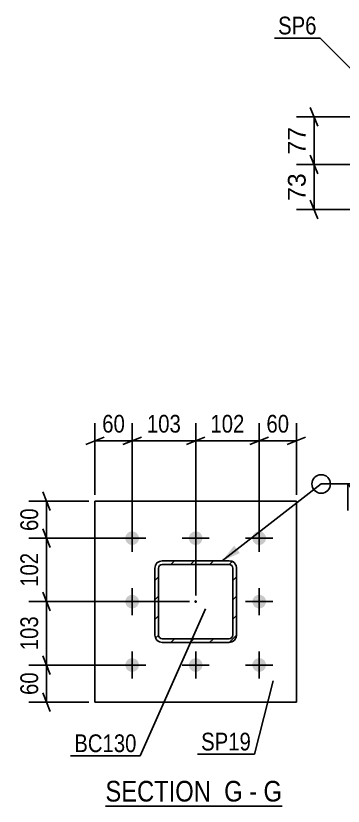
# Model space of a CAD drawing. Header units: millimetres. Extents: x -118 to 476, y -181 to 239.
# Drawn here: x 318.4 to 371.2, y -18.4 to 109.4 of the extents above; entities that cross this region are included whole.
import ezdxf

# ---------------------------------------------------------------- set-up
doc = ezdxf.new("R2010")
doc.units = ezdxf.units.MM
doc.linetypes.add('DXK_LINE_DOT2', pattern=[3.9198, 1.9599, -1.9599])
doc.linetypes.add('DXK_LINE_DOT3', pattern=[5.9187, 2.979, -0.9799, 0.9799, -0.9799])
doc.styles.add('Arial', font='ARIAL.TTF', dxfattribs={"height": 0.2})
doc.styles.add('Arial Narrow', font='ARIALN.TTF', dxfattribs={"height": 0.2})

# ---------------------------------------------------------------- blocks, each defined once
blk = doc.blocks.new('Unknown-284858552-13 - 1248')
at = {"color": 6, "linetype": 'Continuous'}
blk.add_line((332.84, -18.36), (361.34, -18.36), dxfattribs=at)
at = {"color": 0, "linetype": 'Continuous'}
for points in [[(350.95, -17.61), (350.95, -14.11), (332.84, -14.11), (332.84, -17.61)], [(354.98, -17.61), (354.98, -14.11), (352, -14.11), (352, -17.61)], [(357.3, -17.61), (357.3, -14.11), (356.03, -14.11), (356.03, -17.61)], [(361.34, -17.61), (361.34, -14.11), (358.35, -14.11), (358.35, -17.61)]]:
    blk.add_wipeout(points, dxfattribs=at)
at = {"color": 7, "linetype": 'Continuous', "style": 'Arial Narrow'}
for s, p in [('SECTION ', (332.84, -17.61)), ('G', (352, -17.61)), ('G', (358.35, -17.61)), ('-', (356.03, -17.61))]:
    blk.add_text(s, height=3.34, dxfattribs=at).set_placement(p)
blk = doc.blocks.new('Part-284858552-1325 - 1248')
at = {"linetype": 'Continuous'}
h = blk.add_hatch(dxfattribs=at)
h.set_pattern_fill('', scale=0.7, style=0, pattern_type=0)
h.set_pattern_definition([(45, (352.801, 8.1066), (-1.57154, 1.57154), [])])
h.paths.add_polyline_path([(342, 8.1), (352.8, 8.11), (353.26, 8.2), (353.65, 8.46), (353.91, 8.85), (354, 9.31), (354, 20.11), (353.91, 20.57), (353.65, 20.96), (353.26, 21.22), (352.8, 21.31), (342, 21.3), (341.54, 21.21), (341.15, 20.95), (340.89, 20.56), (340.8, 20.1), (340.8, 9.3), (340.89, 8.85), (341.15, 8.46), (341.54, 8.2)])
h.paths.add_polyline_path([(341.45, 9.08), (341.4, 9.3), (341.4, 20.1), (341.44, 20.33), (341.57, 20.53), (341.77, 20.66), (342, 20.7), (352.8, 20.71), (353.03, 20.66), (353.22, 20.53), (353.35, 20.34), (353.4, 20.11), (353.4, 9.31), (353.36, 9.08), (353.23, 8.88), (353.03, 8.75), (352.8, 8.71), (342, 8.7), (341.77, 8.75), (341.58, 8.88)])
blk.add_hatch(color=246, dxfattribs=at).paths.add_polyline_path([(347.4, 14.61, -1), (347.4, 14.81, -1)])
at = {"color": 7, "linetype": 'DXK_LINE_DOT2'}
for p, q in [((340.8, 20.1), (340.89, 20.56)), ((341.54, 21.21), (342, 21.3)), ((342, 21.3), (352.8, 21.3)), ((342, 21.3), (342, 21.3)), ((352.8, 21.3), (352.8, 21.31)), ((352.8, 21.3), (353.26, 21.21)), ((353.91, 20.56), (354, 20.1)), ((340.8, 9.3), (340.8, 20.1)), ((340.8, 20.1), (340.8, 20.1)), ((341.44, 20.33), (341.4, 20.1)), ((341.4, 20.1), (341.4, 20.1)), ((341.4, 9.3), (341.4, 20.1)), ((341.44, 20.33), (341.44, 20.33)), ((353.4, 20.1), (353.35, 20.33)), ((353.4, 20.1), (353.4, 20.11)), ((353.4, 9.3), (353.4, 20.1)), ((354, 20.1), (354, 20.11)), ((354, 9.3), (354, 20.1)), ((340.8, 9.3), (340.8, 9.3)), ((340.89, 8.84), (340.8, 9.3)), ((340.8, 9.3), (340.8, 9.3)), ((341.4, 9.3), (341.4, 9.3)), ((341.4, 9.3), (341.45, 9.07)), ((341.45, 9.07), (341.58, 8.88)), ((353.22, 8.88), (353.35, 9.07)), ((353.35, 9.07), (353.4, 9.3)), ((353.4, 9.3), (353.4, 9.31)), ((354, 9.3), (353.91, 8.84)), ((354, 9.3), (354, 9.31)), ((341.58, 8.88), (341.77, 8.75)), ((341.77, 8.75), (342, 8.7)), ((342, 8.7), (342, 8.7)), ((342, 8.7), (352.8, 8.7)), ((352.8, 8.7), (353.03, 8.75)), ((352.8, 8.7), (352.8, 8.71)), ((353.03, 8.75), (353.22, 8.88)), ((353.91, 8.84), (353.91, 8.85))]:
    blk.add_line(p, q, dxfattribs=at)
at = {"color": 2, "linetype": 'Continuous'}
for p, q in [((340.89, 20.56), (340.8, 20.1)), ((341.57, 20.53), (341.44, 20.33)), ((341.44, 20.33), (341.57, 20.53)), ((342, 21.3), (341.54, 21.21)), ((341.77, 20.66), (341.57, 20.53)), ((341.57, 20.53), (341.77, 20.66)), ((342, 20.7), (341.77, 20.66)), ((341.77, 20.66), (342, 20.7)), ((342, 21.3), (352.8, 21.31)), ((342, 20.7), (352.8, 20.71)), ((342, 20.7), (342, 20.7)), ((342, 20.7), (352.8, 20.7)), ((353.26, 21.22), (352.8, 21.31)), ((352.8, 20.7), (352.8, 20.71)), ((352.8, 20.71), (353.03, 20.66)), ((353.03, 20.66), (352.8, 20.7)), ((353.22, 20.53), (353.03, 20.66)), ((353.03, 20.66), (353.22, 20.53)), ((353.35, 20.33), (353.22, 20.53)), ((353.22, 20.53), (353.35, 20.34)), ((354, 20.11), (353.91, 20.57)), ((340.8, 9.3), (340.8, 20.1)), ((341.4, 20.1), (341.44, 20.33)), ((341.4, 9.3), (341.4, 20.1)), ((353.35, 20.34), (353.4, 20.11)), ((353.4, 9.31), (353.4, 20.11)), ((354, 9.31), (354, 20.11)), ((340.8, 9.3), (340.89, 8.85)), ((341.45, 9.08), (341.4, 9.3)), ((341.58, 8.88), (341.45, 9.08)), ((353.36, 9.08), (353.23, 8.88)), ((353.4, 9.31), (353.36, 9.08)), ((353.91, 8.85), (354, 9.31)), ((341.54, 8.2), (342, 8.1)), ((342, 8.1), (341.54, 8.19)), ((341.77, 8.75), (341.58, 8.88)), ((342, 8.7), (341.77, 8.75)), ((342, 8.7), (352.8, 8.71)), ((342, 8.1), (352.8, 8.11)), ((342, 8.1), (352.8, 8.1)), ((342, 8.1), (342, 8.1)), ((353.03, 8.75), (352.8, 8.71)), ((353.26, 8.2), (352.8, 8.1)), ((352.8, 8.11), (353.26, 8.2)), ((352.8, 8.1), (352.8, 8.11)), ((353.23, 8.88), (353.03, 8.75))]:
    blk.add_line(p, q, dxfattribs=at)
at = {"color": 7, "linetype": 'DXK_LINE_DOT3'}
blk.add_line((347.4, 14.71), (347.4, 14.7), dxfattribs=at)
at = {"color": 246, "linetype": 'DXK_LINE_DOT2'}
blk.add_line((347.4, 14.71), (347.4, 14.69), dxfattribs=at)
at = {"color": 246, "linetype": 'Continuous'}
blk.add_circle((347.4, 14.71), 0.1, dxfattribs=at)
at = {"color": 7, "linetype": 'DXK_LINE_DOT2'}
for centre, start, end in [((342, 20.1), 112.5099, 157.5099), ((352.8, 20.1), 22.5099, 67.5099)]:
    blk.add_arc(centre, 1.2, start, end, dxfattribs=at)
at = {"color": 2, "linetype": 'Continuous'}
for centre, start, end in [((342, 20.1), 112.5099, 157.5099), ((352.8, 20.11), 22.5099, 67.5099), ((342, 9.3), 202.5099, 247.5099), ((342, 9.3), 202.5099, 247.5099), ((352.8, 9.31), 292.5099, 337.5099), ((352.8, 9.3), 292.5099, 337.5099)]:
    blk.add_arc(centre, 1.2, start, end, dxfattribs=at)
blk = doc.blocks.new('Bolt-284858552-1262 - 1248')
at = {"linetype": 'Continuous'}
for points in [[(337.06, 23.85), (336.83, 23.9), (336.62, 23.99), (336.43, 24.12), (336.27, 24.29), (336.15, 24.48), (336.08, 24.7), (336.05, 24.93), (336.07, 25.16), (336.13, 25.38), (336.24, 25.58), (336.4, 25.75), (336.58, 25.89), (336.79, 25.99), (337.01, 26.04), (337.24, 26.05), (337.47, 26), (337.68, 25.91), (337.87, 25.78), (338.02, 25.62), (338.14, 25.42), (338.22, 25.2), (338.25, 24.97), (338.23, 24.74), (338.16, 24.52), (338.05, 24.32), (337.9, 24.15), (337.72, 24.01), (337.51, 23.91), (337.29, 23.86)], [(347.31, 23.86), (347.08, 23.9), (346.87, 23.99), (346.68, 24.12), (346.52, 24.29), (346.4, 24.48), (346.33, 24.7), (346.3, 24.93), (346.32, 25.16), (346.38, 25.38), (346.49, 25.58), (346.65, 25.76), (346.83, 25.89), (347.04, 25.99), (347.26, 26.04), (347.49, 26.05), (347.72, 26.01), (347.93, 25.92), (348.12, 25.79), (348.27, 25.62), (348.39, 25.42), (348.47, 25.2), (348.5, 24.98), (348.48, 24.75), (348.41, 24.53), (348.3, 24.32), (348.15, 24.15), (347.97, 24.01), (347.76, 23.91), (347.54, 23.86)], [(357.56, 23.86), (357.33, 23.9), (357.12, 23.99), (356.93, 24.12), (356.77, 24.29), (356.65, 24.49), (356.58, 24.7), (356.55, 24.93), (356.57, 25.16), (356.63, 25.38), (356.74, 25.58), (356.9, 25.76), (357.08, 25.9), (357.29, 25.99), (357.51, 26.05), (357.74, 26.05), (357.97, 26.01), (358.18, 25.92), (358.37, 25.79), (358.52, 25.62), (358.64, 25.42), (358.72, 25.21), (358.75, 24.98), (358.73, 24.75), (358.66, 24.53), (358.55, 24.33), (358.4, 24.15), (358.22, 24.01), (358.01, 23.92), (357.79, 23.86)], [(337.06, 13.6), (336.83, 13.65), (336.62, 13.74), (336.43, 13.87), (336.27, 14.04), (336.15, 14.23), (336.08, 14.45), (336.05, 14.68), (336.07, 14.91), (336.14, 15.13), (336.25, 15.33), (336.4, 15.5), (336.58, 15.64), (336.79, 15.74), (337.01, 15.79), (337.24, 15.8), (337.47, 15.75), (337.68, 15.66), (337.87, 15.53), (338.03, 15.37), (338.15, 15.17), (338.22, 14.95), (338.25, 14.72), (338.23, 14.49), (338.16, 14.27), (338.05, 14.07), (337.9, 13.9), (337.72, 13.76), (337.51, 13.66), (337.29, 13.61)], [(357.56, 13.61), (357.33, 13.65), (357.12, 13.74), (356.93, 13.87), (356.77, 14.04), (356.65, 14.24), (356.58, 14.45), (356.55, 14.68), (356.57, 14.91), (356.64, 15.13), (356.75, 15.33), (356.9, 15.51), (357.08, 15.65), (357.29, 15.74), (357.51, 15.8), (357.74, 15.8), (357.97, 15.76), (358.18, 15.67), (358.37, 15.54), (358.53, 15.37), (358.65, 15.17), (358.72, 14.96), (358.75, 14.73), (358.73, 14.5), (358.66, 14.28), (358.55, 14.08), (358.4, 13.9), (358.22, 13.76), (358.01, 13.67), (357.79, 13.61)], [(337.06, 3.35), (336.83, 3.4), (336.62, 3.49), (336.43, 3.62), (336.27, 3.79), (336.16, 3.98), (336.08, 4.2), (336.05, 4.43), (336.07, 4.66), (336.14, 4.88), (336.25, 5.08), (336.4, 5.25), (336.58, 5.39), (336.79, 5.49), (337.01, 5.54), (337.24, 5.55), (337.47, 5.5), (337.68, 5.41), (337.87, 5.28), (338.03, 5.12), (338.15, 4.92), (338.22, 4.7), (338.25, 4.47), (338.23, 4.24), (338.17, 4.02), (338.05, 3.82), (337.9, 3.65), (337.72, 3.51), (337.51, 3.41), (337.29, 3.36)], [(347.31, 3.36), (347.08, 3.4), (346.87, 3.49), (346.68, 3.62), (346.52, 3.79), (346.41, 3.98), (346.33, 4.2), (346.3, 4.43), (346.32, 4.66), (346.39, 4.88), (346.5, 5.08), (346.65, 5.26), (346.83, 5.39), (347.04, 5.49), (347.26, 5.54), (347.49, 5.55), (347.72, 5.51), (347.93, 5.42), (348.12, 5.29), (348.28, 5.12), (348.4, 4.92), (348.47, 4.7), (348.5, 4.48), (348.48, 4.25), (348.42, 4.03), (348.3, 3.82), (348.15, 3.65), (347.97, 3.51), (347.76, 3.41), (347.54, 3.36)], [(357.56, 3.36), (357.33, 3.4), (357.12, 3.49), (356.93, 3.62), (356.77, 3.79), (356.66, 3.99), (356.58, 4.2), (356.55, 4.43), (356.57, 4.66), (356.64, 4.88), (356.75, 5.08), (356.9, 5.26), (357.08, 5.4), (357.29, 5.49), (357.51, 5.55), (357.74, 5.55), (357.97, 5.51), (358.18, 5.42), (358.37, 5.29), (358.53, 5.12), (358.65, 4.92), (358.72, 4.71), (358.75, 4.48), (358.73, 4.25), (358.67, 4.03), (358.55, 3.83), (358.4, 3.65), (358.22, 3.51), (358.01, 3.42), (357.79, 3.36)]]:
    blk.add_hatch(color=1, dxfattribs=at).paths.add_polyline_path(points)
at = {"color": 1, "linetype": 'Continuous'}
for p, q in [((337.15, 22.75), (337.15, 27.15)), ((347.4, 22.75), (347.4, 27.15)), ((357.65, 22.75), (357.65, 27.15)), ((334.95, 24.95), (339.35, 24.95)), ((345.2, 24.95), (349.6, 24.95)), ((355.45, 24.95), (359.85, 24.95)), ((337.15, 12.5), (337.15, 16.9)), ((357.65, 12.5), (357.65, 16.9)), ((334.95, 14.7), (339.35, 14.7)), ((355.45, 14.7), (359.85, 14.7)), ((337.15, 2.25), (337.15, 6.65)), ((347.4, 2.25), (347.4, 6.65)), ((357.65, 2.25), (357.65, 6.65)), ((334.95, 4.45), (339.35, 4.45)), ((345.2, 4.45), (349.6, 4.45)), ((355.45, 4.45), (359.85, 4.45))]:
    blk.add_line(p, q, dxfattribs=at)
blk = doc.blocks.new('Part-284858552-1308 - 1248')
at = {"color": 2, "linetype": 'Continuous'}
for p, q in [((331.15, 30.95), (363.65, 30.96)), ((331.15, -1.55), (331.15, 30.95)), ((363.65, -1.54), (363.65, 30.96)), ((331.15, -1.55), (363.65, -1.54)), ((331.15, -1.55), (363.65, -1.55))]:
    blk.add_line(p, q, dxfattribs=at)
at = {"color": 7, "linetype": 'DXK_LINE_DOT2'}
for p, q in [((331.15, 30.95), (331.15, 30.95)), ((331.15, 30.95), (331.15, -1.55)), ((331.15, 30.95), (363.65, 30.95)), ((363.65, 30.95), (363.65, 30.96)), ((363.65, -1.55), (363.65, 30.95)), ((331.15, -1.55), (331.15, -1.55)), ((363.65, -1.54), (363.65, -1.55))]:
    blk.add_line(p, q, dxfattribs=at)
blk = doc.blocks.new('StraightDimension-284858552-6006 - 3652')
at = {"color": 7, "linetype": 'Continuous'}
for p, q in [((365.9, 86.84), (367.1, 83.84)), ((383.86, 85.34), (363.65, 85.34)), ((366.5, 78.06), (366.5, 85.34)), ((367.1, 76.56), (365.9, 79.56)), ((378.86, 78.06), (363.65, 78.06))]:
    blk.add_line(p, q, dxfattribs=at)
at = {"color": 0}
blk.add_wipeout([(365.75, 84.52), (361.55, 84.52), (361.55, 78.87), (365.75, 78.87)], dxfattribs=at)
at = {"color": 3, "style": 'Arial'}
blk.add_text('73', height=2.865, rotation=90.0002, dxfattribs=at).set_placement((365.15, 79.47))
blk = doc.blocks.new('StraightDimension-284858552-6005 - 3652')
at = {"color": 7, "linetype": 'Continuous'}
for p, q in [((365.9, 94.56), (367.1, 91.56)), ((378.86, 93.06), (363.65, 93.06)), ((366.5, 85.34), (366.5, 93.06)), ((367.1, 83.84), (365.9, 86.84)), ((383.86, 85.34), (363.65, 85.34))]:
    blk.add_line(p, q, dxfattribs=at)
at = {"color": 0}
blk.add_wipeout([(365.75, 92.02), (361.55, 92.02), (361.55, 86.37), (365.75, 86.37)], dxfattribs=at)
at = {"color": 3, "style": 'Arial'}
blk.add_text('77', height=2.865, rotation=90.0002, dxfattribs=at).set_placement((365.15, 86.97))
blk = doc.blocks.new('StraightDimension-284858552-1386 - 1248')
at = {"color": 7, "linetype": 'Continuous'}
for p, q in [((357.65, 25.95), (357.65, 43.52)), ((363.65, 31.96), (363.65, 43.52)), ((356.15, 40.07), (359.15, 41.27)), ((365.15, 41.27), (362.15, 40.07)), ((357.65, 40.67), (363.65, 40.67))]:
    blk.add_line(p, q, dxfattribs=at)
at = {"color": 0}
blk.add_wipeout([(363.08, 41.42), (363.08, 45.62), (358.22, 45.62), (358.22, 41.42)], dxfattribs=at)
at = {"color": 3, "style": 'Arial Narrow'}
blk.add_text('60', height=2.863, dxfattribs=at).set_placement((358.82, 42.02))
blk = doc.blocks.new('StraightDimension-284858552-1397 - 1248')
at = {"color": 7, "linetype": 'Continuous'}
for p, q in [((322.72, 32.45), (323.92, 29.45)), ((330.15, 30.95), (320.47, 30.95)), ((323.32, 24.95), (323.32, 30.95)), ((323.92, 23.45), (322.72, 26.45)), ((336.15, 24.95), (320.47, 24.95))]:
    blk.add_line(p, q, dxfattribs=at)
at = {"color": 0}
blk.add_wipeout([(322.57, 30.38), (318.37, 30.38), (318.37, 25.52), (322.57, 25.52)], dxfattribs=at)
at = {"color": 3, "style": 'Arial Narrow'}
blk.add_text('60', height=2.863, rotation=90.0002, dxfattribs=at).set_placement((321.97, 26.12))
blk = doc.blocks.new('StraightDimension-284858552-1418 - 1248')
at = {"color": 7, "linetype": 'Continuous'}
for p, q in [((322.72, 16.23), (323.92, 13.23)), ((346.4, 14.73), (320.47, 14.73)), ((323.32, 4.45), (323.32, 14.73)), ((323.92, 2.95), (322.72, 5.95)), ((336.15, 4.45), (320.47, 4.45))]:
    blk.add_line(p, q, dxfattribs=at)
at = {"color": 0}
blk.add_wipeout([(322.57, 12.93), (318.37, 12.93), (318.37, 6.25), (322.57, 6.25)], dxfattribs=at)
at = {"color": 3, "style": 'Arial Narrow'}
blk.add_text('103', height=2.863, rotation=90.0002, dxfattribs=at).set_placement((321.97, 6.85))
blk = doc.blocks.new('StraightDimension-284858552-1354 - 1248')
at = {"color": 7, "linetype": 'Continuous'}
for p, q in [((331.15, 31.95), (331.15, 43.52)), ((337.15, 25.95), (337.15, 43.52)), ((329.65, 40.07), (332.65, 41.27)), ((338.65, 41.27), (335.65, 40.07)), ((331.15, 40.67), (337.15, 40.67))]:
    blk.add_line(p, q, dxfattribs=at)
at = {"color": 0}
blk.add_wipeout([(336.58, 41.42), (336.58, 45.62), (331.72, 45.62), (331.72, 41.42)], dxfattribs=at)
at = {"color": 3, "style": 'Arial Narrow'}
blk.add_text('60', height=2.863, dxfattribs=at).set_placement((332.32, 42.02))
blk = doc.blocks.new('StraightDimension-284858552-1370 - 1248')
at = {"color": 7, "linetype": 'Continuous'}
for p, q in [((337.15, 25.95), (337.15, 43.52)), ((347.4, 15.7), (347.4, 43.52)), ((335.65, 40.07), (338.65, 41.27)), ((348.9, 41.27), (345.9, 40.07)), ((337.15, 40.67), (347.4, 40.67))]:
    blk.add_line(p, q, dxfattribs=at)
at = {"color": 0}
blk.add_wipeout([(345.62, 41.42), (345.62, 45.62), (338.93, 45.62), (338.93, 41.42)], dxfattribs=at)
at = {"color": 3, "style": 'Arial Narrow'}
blk.add_text('103', height=2.863, dxfattribs=at).set_placement((339.53, 42.02))
blk = doc.blocks.new('StraightDimension-284858552-1378 - 1248')
at = {"color": 7, "linetype": 'Continuous'}
for p, q in [((347.4, 15.7), (347.4, 43.52)), ((357.65, 25.95), (357.65, 43.52)), ((345.9, 40.07), (348.9, 41.27)), ((359.15, 41.27), (356.15, 40.07)), ((347.4, 40.67), (357.65, 40.67))]:
    blk.add_line(p, q, dxfattribs=at)
at = {"color": 0}
blk.add_wipeout([(355.87, 41.42), (355.87, 45.62), (349.18, 45.62), (349.18, 41.42)], dxfattribs=at)
at = {"color": 3, "style": 'Arial Narrow'}
blk.add_text('102', height=2.863, dxfattribs=at).set_placement((349.78, 42.02))
blk = doc.blocks.new('StraightDimension-284858552-1408 - 1248')
at = {"color": 7, "linetype": 'Continuous'}
for p, q in [((322.72, 26.45), (323.92, 23.45)), ((336.15, 24.95), (320.47, 24.95)), ((323.32, 14.73), (323.32, 24.95)), ((323.92, 13.23), (322.72, 16.23)), ((346.4, 14.73), (320.47, 14.73))]:
    blk.add_line(p, q, dxfattribs=at)
at = {"color": 0}
blk.add_wipeout([(322.57, 23.18), (318.37, 23.18), (318.37, 16.5), (322.57, 16.5)], dxfattribs=at)
at = {"color": 3, "style": 'Arial Narrow'}
blk.add_text('102', height=2.863, rotation=90.0002, dxfattribs=at).set_placement((321.97, 17.1))
blk = doc.blocks.new('StraightDimension-284858552-1426 - 1248')
at = {"color": 7, "linetype": 'Continuous'}
for p, q in [((322.72, 5.95), (323.92, 2.95)), ((336.15, 4.45), (320.47, 4.45)), ((323.32, -1.55), (323.32, 4.45)), ((323.92, -3.05), (322.72, -0.05)), ((330.15, -1.55), (320.47, -1.55))]:
    blk.add_line(p, q, dxfattribs=at)
at = {"color": 0}
blk.add_wipeout([(322.57, 3.88), (318.37, 3.88), (318.37, -0.98), (322.57, -0.98)], dxfattribs=at)
at = {"color": 3, "style": 'Arial Narrow'}
blk.add_text('60', height=2.863, rotation=90.0002, dxfattribs=at).set_placement((321.97, -0.38))
blk = doc.blocks.new('Mark-284858552-3697 - 3652')
at = {"color": 0}
blk.add_wipeout([(366.91, 106.38), (366.91, 109.38), (360.7, 109.38), (360.7, 106.38)], dxfattribs=at)
blk.add_wipeout([(366.91, 106.38), (366.91, 109.38), (360.7, 109.38), (360.7, 106.38)], dxfattribs=at)
at = {"color": 30, "linetype": 'Continuous'}
for p in [(360.1, 105.78), (373.52, 99.71)]:
    blk.add_line(p, (367.51, 105.78), dxfattribs=at)
at = {"color": 3, "style": 'Arial Narrow'}
blk.add_text('SP6', height=2.863, dxfattribs=at).set_placement((360.7, 106.38))
blk = doc.blocks.new('Mark-284858552-1303 - 1248')
at = {"color": 0}
blk.add_wipeout([(356.32, -9.35), (356.32, -6.35), (348.28, -6.35), (348.28, -9.35)], dxfattribs=at)
blk.add_wipeout([(356.32, -9.35), (356.32, -6.35), (348.28, -6.35), (348.28, -9.35)], dxfattribs=at)
at = {"color": 30, "linetype": 'Continuous'}
for p in [(359.93, 1.9), (347.68, -9.95)]:
    blk.add_line(p, (356.92, -9.95), dxfattribs=at)
at = {"color": 3, "style": 'Arial Narrow'}
blk.add_text('SP19', height=2.863, dxfattribs=at).set_placement((348.28, -9.35))
blk = doc.blocks.new('WeldMark-284858552-1436 - 1248')
at = {"linetype": 'Continuous'}
blk.add_hatch(color=30, dxfattribs=at).paths.add_polyline_path([(354.52, 22.55), (351.69, 21.3), (353.6, 23.74)])
at = {"color": 30, "linetype": 'Continuous'}
for p, q in [((351.69, 21.3), (367.66, 33.72)), ((367.66, 33.72), (376.66, 33.72))]:
    blk.add_line(p, q, dxfattribs=at)
at = {"color": 3, "linetype": 'Continuous'}
for q in [(375.37, 29.44), (371.94, 29.44)]:
    blk.add_line((371.94, 33.72), q, dxfattribs=at)
for start, end in [(90, 270), (270, 90)]:
    blk.add_arc((367.66, 33.72), 1.5, start, end, dxfattribs=at)
at = {"color": 0, "linetype": 'Continuous'}
blk.add_wipeout([(388.03, 32.82), (388.03, 35.82), (380.26, 35.82), (380.26, 32.82)], dxfattribs=at)
blk.add_wipeout([(388.03, 32.82), (388.03, 35.82), (380.26, 35.82), (380.26, 32.82)], dxfattribs=at)
at = {"color": 3, "linetype": 'Continuous'}
for q in [(380.94, 38.01), (380.94, 29.44)]:
    blk.add_line((376.66, 33.72), q, dxfattribs=at)
at = {"color": 3, "linetype": 'Continuous', "style": 'Arial'}
blk.add_text('TYP', height=2.865, dxfattribs=at).set_placement((380.26, 32.82))
blk = doc.blocks.new('Mark-284858552-1321 - 1248')
at = {"color": 0}
blk.add_wipeout([(337.86, -9.62), (337.86, -6.62), (327.81, -6.62), (327.81, -9.62)], dxfattribs=at)
blk.add_wipeout([(337.86, -9.62), (337.86, -6.62), (327.81, -6.62), (327.81, -9.62)], dxfattribs=at)
at = {"color": 30, "linetype": 'Continuous'}
for p in [(349, 13.54), (327.21, -10.22)]:
    blk.add_line(p, (338.46, -10.22), dxfattribs=at)
at = {"color": 3, "style": 'Arial Narrow'}
blk.add_text('BC130', height=2.863, dxfattribs=at).set_placement((327.81, -9.62))

msp = doc.modelspace()

# ---------------------------------------------------------------- block references
for name in ['Mark-284858552-3697 - 3652', 'StraightDimension-284858552-6006 - 3652', 'Part-284858552-1308 - 1248', 'Bolt-284858552-1262 - 1248', 'Part-284858552-1325 - 1248', 'Unknown-284858552-13 - 1248']:
    msp.add_blockref(name, (0, 0))

# ---------------------------------------------------------------- next in the draw order: block references
for name in ['StraightDimension-284858552-6005 - 3652', 'StraightDimension-284858552-1386 - 1248', 'StraightDimension-284858552-1397 - 1248', 'StraightDimension-284858552-1418 - 1248', 'Mark-284858552-1303 - 1248']:
    msp.add_blockref(name, (0, 0))

# ---------------------------------------------------------------- next in the draw order: block references
for name in ['StraightDimension-284858552-1354 - 1248', 'StraightDimension-284858552-1426 - 1248']:
    msp.add_blockref(name, (0, 0))

# ---------------------------------------------------------------- next in the draw order: block references
msp.add_blockref('StraightDimension-284858552-1370 - 1248', (0, 0))

# ---------------------------------------------------------------- next in the draw order: block references
msp.add_blockref('StraightDimension-284858552-1378 - 1248', (0, 0))

# ---------------------------------------------------------------- next in the draw order: block references
for name in ['WeldMark-284858552-1436 - 1248', 'StraightDimension-284858552-1408 - 1248']:
    msp.add_blockref(name, (0, 0))

# ---------------------------------------------------------------- next in the draw order: block references
msp.add_blockref('Mark-284858552-1321 - 1248', (0, 0))

doc.saveas('drawing.dxf')
